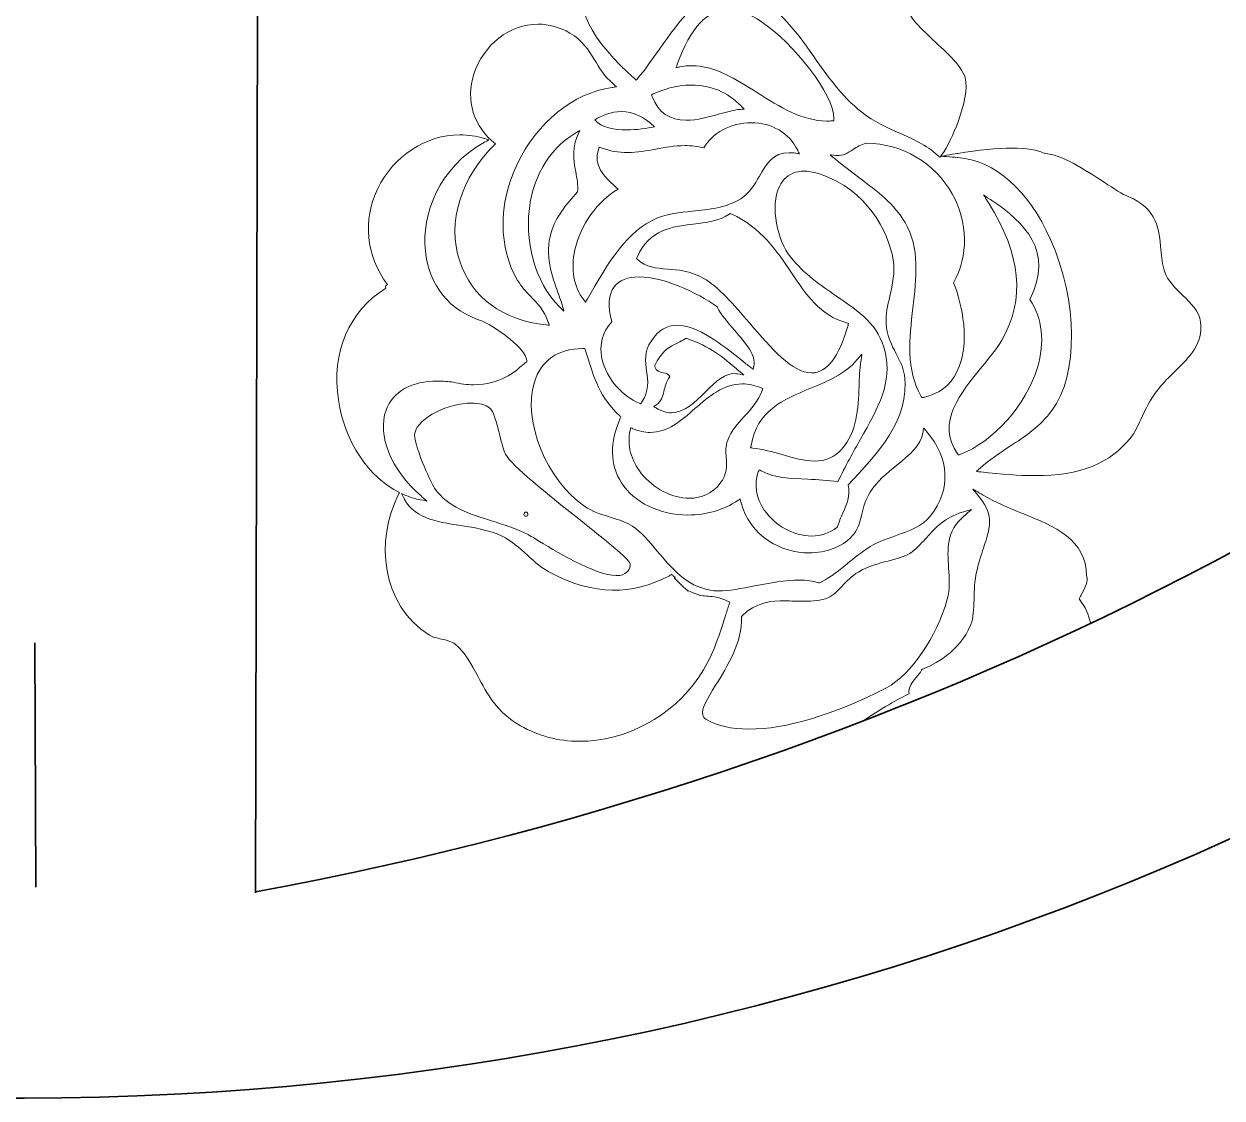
# Model space of a CAD drawing. Header units: millimetres. Extents: x -187 to 113, y -78 to 72.
# Drawn here: x 38.43 to 69.11, y -77.84 to -50.34 of the extents above; entities that cross this region are included whole.
import ezdxf

# ---------------------------------------------------------------- set-up
doc = ezdxf.new("R2010")
doc.units = ezdxf.units.MM
doc.header["$MEASUREMENT"] = 0
doc.layers.add('layer 1', color=7, linetype='Continuous')

msp = doc.modelspace()

# ---------------------------------------------------------------- linework, layer by layer
at = {"layer": 'layer 1', "color": 1, "lineweight": 35}
msp.add_open_spline([(38.43276, 72.15664), (38.43276, 72.15664), (-111.56738, 72.15664), (-111.56738, 72.15664), (-111.56738, 72.15664), (-152.98848, 72.15664), (-186.56732, 38.5779), (-186.56732, -2.84336), (-186.56732, -2.84336), (-186.56732, -44.26448), (-152.98848, -77.84336), (-111.56738, -77.84336), (-111.56738, -77.84336), (-111.56738, -77.84336), (38.43276, -77.84336), (38.43276, -77.84336), (38.43276, -77.84336), (79.85412, -77.84336), (113.43268, -44.26448), (113.43268, -2.84336), (113.43268, -2.84336), (113.43268, 38.5779), (79.85412, 72.15664), (38.43276, 72.15664)], degree=3, knots=[0, 0, 0, 0, 0.14285714, 0.14285714, 0.14285714, 0.14285715, 0.28571429, 0.28571429, 0.28571429, 0.2857143, 0.42857143, 0.42857143, 0.42857143, 0.42857144, 0.57142857, 0.57142857, 0.57142857, 0.57142858, 0.71428571, 0.71428571, 0.71428571, 0.71428572, 1, 1, 1, 1], dxfattribs=at)
for points in [[(44.67978, 66.57988), (44.67978, 66.57988), (44.35602, -72.59058), (44.35602, -72.59058)], [(108.00016, -6.36056), (106.30444, -39.14576), (79.55264, -66.10136), (44.35608, -72.566)]]:
    msp.add_open_spline(points, degree=3, dxfattribs=at)
at = {"layer": 'layer 1', "color": 1, "lineweight": 9}
for points, knots in [([(61.8848, -53.74968), (61.8848, -53.74968), (61.84586, -53.71464), (61.84586, -53.71464), (61.84586, -53.71464), (61.52442, -53.4254), (61.19156, -53.28076), (60.83914, -53.12758), (60.83914, -53.12758), (60.52514, -52.99112), (60.2004, -52.84998), (59.88608, -52.59826), (59.88608, -52.59826), (59.36502, -52.1806), (59.0054, -51.6686), (58.65772, -51.17352), (58.65772, -51.17352), (58.15614, -50.45926), (57.68244, -49.7847), (56.8037, -49.57726), (56.8037, -49.57726), (56.69254, -49.55106), (56.5835, -49.53764), (56.47946, -49.5374), (56.47946, -49.5374), (55.72184, -49.53564), (55.22716, -50.23936), (54.70338, -50.98442), (54.70338, -50.98442), (54.52732, -51.23478), (54.34536, -51.49372), (54.14706, -51.73662), (54.14706, -51.73662), (54.14706, -51.73662), (54.11204, -51.77934), (54.11204, -51.77934), (54.11204, -51.77934), (54.11204, -51.77934), (54.07122, -51.7423), (54.07122, -51.7423), (54.07122, -51.7423), (53.09024, -50.85128), (52.20544, -49.79624), (53.08236, -48.7272), (53.08236, -48.7272), (53.20944, -48.57226), (53.42068, -48.50484), (53.64448, -48.4334), (53.64448, -48.4334), (53.87602, -48.3594), (54.11556, -48.28298), (54.2521, -48.10384), (54.2521, -48.10384), (54.34604, -47.9804), (54.39124, -47.80458), (54.43484, -47.6346), (54.43484, -47.6346), (54.48374, -47.44382), (54.53438, -47.24662), (54.65488, -47.10518), (54.65488, -47.10518), (54.90748, -46.80796), (55.33236, -46.63122), (55.79132, -46.6323), (55.79132, -46.6323), (56.19154, -46.63318), (56.56066, -46.76548), (56.83286, -47.005), (56.83286, -47.005), (57.13514, -47.02258), (57.39538, -46.96362), (57.64628, -46.90672), (57.64628, -46.90672), (57.85956, -46.8583), (58.0611, -46.81252), (58.27984, -46.81302), (58.27984, -46.81302), (58.3999, -46.81328), (58.51374, -46.82764), (58.6278, -46.85676), (58.6278, -46.85676), (60.00614, -47.208), (60.76652, -48.16256), (61.02068, -49.86084), (61.02068, -49.86084), (61.0634, -50.14468), (61.42502, -50.47926), (61.77482, -50.80288), (61.77482, -50.80288), (62.1645, -51.16332), (62.53256, -51.50378), (62.55524, -51.82754), (62.55524, -51.82754), (62.59994, -52.46452), (62.09174, -53.51864), (61.91974, -53.71064), (61.91974, -53.71064), (61.91974, -53.71064), (61.8848, -53.74968), (61.8848, -53.74968)], [0, 0, 0, 0, 0.03846154, 0.03846154, 0.03846154, 0.03846155, 0.07692308, 0.07692308, 0.07692308, 0.07692309, 0.11538462, 0.11538462, 0.11538462, 0.11538463, 0.15384615, 0.15384615, 0.15384615, 0.15384616, 0.19230769, 0.19230769, 0.19230769, 0.1923077, 0.23076923, 0.23076923, 0.23076923, 0.23076924, 0.26923077, 0.26923077, 0.26923077, 0.26923078, 0.30769231, 0.30769231, 0.30769231, 0.30769232, 0.34615385, 0.34615385, 0.34615385, 0.34615386, 0.38461538, 0.38461538, 0.38461538, 0.38461539, 0.42307692, 0.42307692, 0.42307692, 0.42307693, 0.46153846, 0.46153846, 0.46153846, 0.46153847, 0.5, 0.5, 0.5, 0.50000001, 0.53846154, 0.53846154, 0.53846154, 0.53846155, 0.57692308, 0.57692308, 0.57692308, 0.57692309, 0.61538462, 0.61538462, 0.61538462, 0.61538463, 0.65384615, 0.65384615, 0.65384615, 0.65384616, 0.69230769, 0.69230769, 0.69230769, 0.6923077, 0.73076923, 0.73076923, 0.73076923, 0.73076924, 0.76923077, 0.76923077, 0.76923077, 0.76923078, 0.80769231, 0.80769231, 0.80769231, 0.80769232, 0.84615385, 0.84615385, 0.84615385, 0.84615386, 0.88461538, 0.88461538, 0.88461538, 0.88461539, 0.92307692, 0.92307692, 0.92307692, 0.92307693, 1, 1, 1, 1]), ([(56.48186, -49.96874), (56.73602, -49.96934), (57.01772, -50.07436), (57.31922, -50.28078), (57.31922, -50.28078), (58.13888, -50.84172), (59.17722, -52.1249), (59.17572, -52.76716), (59.17572, -52.76716), (59.17572, -52.76716), (59.1756, -52.81636), (59.1756, -52.81636), (59.1756, -52.81636), (59.1756, -52.81636), (59.127, -52.82006), (59.127, -52.82006), (59.127, -52.82006), (59.08306, -52.82358), (59.03914, -52.82524), (58.9956, -52.82514), (58.9956, -52.82514), (58.35952, -52.82362), (57.77968, -52.45694), (57.2189, -52.10242), (57.2189, -52.10242), (56.6544, -51.74552), (56.12116, -51.40848), (55.53426, -51.4071), (55.53426, -51.4071), (55.42992, -51.40684), (55.32528, -51.41772), (55.22334, -51.43936), (55.22334, -51.43936), (55.22334, -51.43936), (55.13086, -51.45896), (55.13086, -51.45896), (55.13086, -51.45896), (55.13086, -51.45896), (55.163, -51.36908), (55.163, -51.36908), (55.163, -51.36908), (55.50088, -50.42548), (55.93236, -49.96748), (56.48186, -49.96874)], [0, 0, 0, 0, 0.08333333, 0.08333333, 0.08333333, 0.08333334, 0.16666667, 0.16666667, 0.16666667, 0.16666668, 0.25, 0.25, 0.25, 0.25000001, 0.33333333, 0.33333333, 0.33333333, 0.33333334, 0.41666667, 0.41666667, 0.41666667, 0.41666668, 0.5, 0.5, 0.5, 0.50000001, 0.58333333, 0.58333333, 0.58333333, 0.58333334, 0.66666667, 0.66666667, 0.66666667, 0.66666668, 0.75, 0.75, 0.75, 0.75000001, 0.83333333, 0.83333333, 0.83333333, 0.83333334, 1, 1, 1, 1]), ([(49.59024, -56.41414), (49.26154, -55.41018), (49.61354, -54.2644), (50.5093, -53.41008), (50.5093, -53.41008), (49.94308, -52.96558), (49.73586, -52.30184), (49.95502, -51.62194), (49.95502, -51.62194), (50.1979, -50.86784), (50.87354, -50.34244), (51.59782, -50.34412), (51.59782, -50.34412), (51.87532, -50.34472), (52.14988, -50.4211), (52.41394, -50.57098), (52.41394, -50.57098), (52.7359, -50.75372), (52.88476, -50.99958), (53.0423, -51.25998), (53.0423, -51.25998), (53.16632, -51.46496), (53.29458, -51.67694), (53.5192, -51.87232), (53.5192, -51.87232), (53.5192, -51.87232), (53.60742, -51.949), (53.60742, -51.949), (53.60742, -51.949), (53.60742, -51.949), (53.49224, -51.96544), (53.49224, -51.96544), (53.49224, -51.96544), (52.49876, -52.10748), (51.56704, -52.86008), (51.06074, -53.92966), (51.06074, -53.92966), (50.5752, -54.9552), (50.58026, -56.06816), (51.07418, -56.9069), (51.07418, -56.9069), (51.16534, -57.06208), (51.2796, -57.18062), (51.40064, -57.306), (51.40064, -57.306), (51.5746, -57.4862), (51.7544, -57.67268), (51.85906, -57.97404), (51.85906, -57.97404), (51.85906, -57.97404), (51.8865, -58.05302), (51.8865, -58.05302), (51.8865, -58.05302), (51.8865, -58.05302), (51.8041, -58.0446), (51.8041, -58.0446), (51.8041, -58.0446), (50.6997, -57.93244), (49.89272, -57.3382), (49.59024, -56.41414)], [0, 0, 0, 0, 0.0625, 0.0625, 0.0625, 0.06250001, 0.125, 0.125, 0.125, 0.12500001, 0.1875, 0.1875, 0.1875, 0.18750001, 0.25, 0.25, 0.25, 0.25000001, 0.3125, 0.3125, 0.3125, 0.31250001, 0.375, 0.375, 0.375, 0.37500001, 0.4375, 0.4375, 0.4375, 0.43750001, 0.5, 0.5, 0.5, 0.50000001, 0.5625, 0.5625, 0.5625, 0.56250001, 0.625, 0.625, 0.625, 0.62500001, 0.6875, 0.6875, 0.6875, 0.68750001, 0.75, 0.75, 0.75, 0.75000001, 0.8125, 0.8125, 0.8125, 0.81250001, 0.875, 0.875, 0.875, 0.87500001, 1, 1, 1, 1]), ([(55.53292, -51.90322), (56.01922, -51.90436), (56.44384, -52.08374), (56.79498, -52.43656), (56.79498, -52.43656), (56.79498, -52.43656), (56.87706, -52.51894), (56.87706, -52.51894), (56.87706, -52.51894), (56.87706, -52.51894), (56.76174, -52.52738), (56.76174, -52.52738), (56.76174, -52.52738), (56.61914, -52.53798), (56.43704, -52.5892), (56.24424, -52.64362), (56.24424, -52.64362), (55.97578, -52.7193), (55.67144, -52.80504), (55.38978, -52.8044), (55.38978, -52.8044), (54.96488, -52.80336), (54.67932, -52.60556), (54.51682, -52.19972), (54.51682, -52.19972), (54.51682, -52.19972), (54.49782, -52.15234), (54.49782, -52.15234), (54.49782, -52.15234), (54.49782, -52.15234), (54.54384, -52.13114), (54.54384, -52.13114), (54.54384, -52.13114), (54.77168, -52.0267), (55.12826, -51.9023), (55.53292, -51.90322)], [0, 0, 0, 0, 0.1, 0.1, 0.1, 0.10000001, 0.2, 0.2, 0.2, 0.20000001, 0.3, 0.3, 0.3, 0.30000001, 0.4, 0.4, 0.4, 0.40000001, 0.5, 0.5, 0.5, 0.50000001, 0.6, 0.6, 0.6, 0.60000001, 0.7, 0.7, 0.7, 0.70000001, 0.8, 0.8, 0.8, 0.80000001, 1, 1, 1, 1]), ([(53.8613, -53.05168), (54.12664, -53.0523), (54.39112, -53.01416), (54.57866, -52.97222), (54.57866, -52.97222), (54.31002, -52.71282), (54.02618, -52.58098), (53.7338, -52.5803), (53.7338, -52.5803), (53.45948, -52.57964), (53.21946, -52.69322), (53.05106, -52.79116), (53.05106, -52.79116), (53.20702, -53.00392), (53.57274, -53.051), (53.8613, -53.05168)], [0, 0, 0, 0, 0.2, 0.2, 0.2, 0.20000001, 0.4, 0.4, 0.4, 0.40000001, 0.6, 0.6, 0.6, 0.60000001, 1, 1, 1, 1]), ([(51.3736, -55.0703), (51.48508, -54.16066), (51.9537, -53.44112), (52.66972, -53.06934), (52.66972, -53.06934), (52.44384, -53.48636), (52.50362, -53.8088), (52.56168, -54.12164), (52.56168, -54.12164), (52.59366, -54.29444), (52.62398, -54.45796), (52.60914, -54.63814), (52.60914, -54.63814), (52.30772, -54.97018), (52.0496, -55.27926), (51.93108, -55.6788), (51.93108, -55.6788), (51.76084, -56.253), (51.95678, -56.80112), (52.1143, -57.24158), (52.1143, -57.24158), (52.17394, -57.40852), (52.22768, -57.5586), (52.25562, -57.69044), (52.25562, -57.69044), (51.60142, -57.11866), (51.24928, -56.08586), (51.3736, -55.0703)], [0, 0, 0, 0, 0.24999999, 0.25, 0.25, 0.25, 0.37499999, 0.375, 0.375, 0.375, 0.49999999, 0.5, 0.5, 0.5, 0.62499999, 0.625, 0.625, 0.625, 0.74999999, 0.75, 0.75, 0.75, 0.87499999, 0.875, 0.875, 0.875, 1, 1, 1, 1]), ([(52.81302, -57.46328), (52.81302, -57.46328), (52.76474, -57.40086), (52.76474, -57.40086), (52.76474, -57.40086), (52.5106, -57.0722), (52.431, -56.61942), (52.54046, -56.12592), (52.54046, -56.12592), (52.68288, -55.4832), (53.12258, -54.8692), (53.64624, -54.57288), (53.64624, -54.57288), (53.6214, -54.54922), (53.59612, -54.5255), (53.57102, -54.50188), (53.57102, -54.50188), (53.29114, -54.23934), (53.00172, -53.96808), (53.14828, -53.54278), (53.14828, -53.54278), (53.14828, -53.54278), (53.16594, -53.4916), (53.16594, -53.4916), (53.16594, -53.4916), (53.16594, -53.4916), (53.2162, -53.5103), (53.2162, -53.5103), (53.2162, -53.5103), (53.43558, -53.59178), (53.65496, -53.63168), (53.88734, -53.63222), (53.88734, -53.63222), (54.13788, -53.63278), (54.37878, -53.58778), (54.61184, -53.54406), (54.61184, -53.54406), (54.8496, -53.49958), (55.09544, -53.45354), (55.35604, -53.45416), (55.35604, -53.45416), (55.52494, -53.45452), (55.68504, -53.47432), (55.84426, -53.51438), (55.84426, -53.51438), (56.04258, -53.1312), (56.53446, -52.86786), (57.0594, -52.86908), (57.0594, -52.86908), (57.58962, -52.8703), (58.0221, -53.12634), (58.24588, -53.57166), (58.24588, -53.57166), (58.24588, -53.57166), (58.29218, -53.66374), (58.29218, -53.66374), (58.29218, -53.66374), (58.29218, -53.66374), (58.1912, -53.64838), (58.1912, -53.64838), (58.1912, -53.64838), (58.13432, -53.63974), (58.0795, -53.63534), (58.02858, -53.63522), (58.02858, -53.63522), (57.61124, -53.63418), (57.44384, -53.92536), (57.26674, -54.23372), (57.26674, -54.23372), (57.14092, -54.45256), (57.01092, -54.67884), (56.7863, -54.81686), (56.7863, -54.81686), (56.41304, -55.04596), (55.9721, -55.09064), (55.54554, -55.1339), (55.54554, -55.1339), (55.2137, -55.16744), (54.9002, -55.19924), (54.63456, -55.31398), (54.63456, -55.31398), (53.8907, -55.63528), (53.40702, -56.41224), (52.8519, -57.3945), (52.8519, -57.3945), (52.8519, -57.3945), (52.81302, -57.46328), (52.81302, -57.46328)], [0, 0, 0, 0, 0.04347826, 0.04347826, 0.04347826, 0.04347827, 0.08695652, 0.08695652, 0.08695652, 0.08695653, 0.13043478, 0.13043478, 0.13043478, 0.13043479, 0.17391304, 0.17391304, 0.17391304, 0.17391305, 0.2173913, 0.2173913, 0.2173913, 0.21739131, 0.26086957, 0.26086957, 0.26086957, 0.26086958, 0.30434783, 0.30434783, 0.30434783, 0.30434784, 0.34782609, 0.34782609, 0.34782609, 0.3478261, 0.39130435, 0.39130435, 0.39130435, 0.39130436, 0.43478261, 0.43478261, 0.43478261, 0.43478262, 0.47826087, 0.47826087, 0.47826087, 0.47826088, 0.52173913, 0.52173913, 0.52173913, 0.52173914, 0.56521739, 0.56521739, 0.56521739, 0.5652174, 0.60869565, 0.60869565, 0.60869565, 0.60869566, 0.65217391, 0.65217391, 0.65217391, 0.65217392, 0.69565217, 0.69565217, 0.69565217, 0.69565218, 0.73913043, 0.73913043, 0.73913043, 0.73913044, 0.7826087, 0.7826087, 0.7826087, 0.78260871, 0.82608696, 0.82608696, 0.82608696, 0.82608697, 0.86956522, 0.86956522, 0.86956522, 0.86956523, 0.91304348, 0.91304348, 0.91304348, 0.91304349, 1, 1, 1, 1]), ([(47.6981, -57.10644), (47.6944, -57.10028), (47.6921, -57.09318), (47.6908, -57.08512), (47.6908, -57.08512), (47.68574, -57.05126), (47.70626, -57.0295), (47.73832, -57.0129), (47.73832, -57.0129), (47.18774, -56.25922), (47.09748, -55.3655), (47.4928, -54.55038), (47.4928, -54.55038), (47.89776, -53.7152), (48.72378, -53.1769), (49.5972, -53.17894), (49.5972, -53.17894), (49.80424, -53.1794), (50.01214, -53.21014), (50.21518, -53.27022), (50.21518, -53.27022), (50.21518, -53.27022), (50.33788, -53.30654), (50.33788, -53.30654), (50.33788, -53.30654), (50.33788, -53.30654), (50.22542, -53.3681), (50.22542, -53.3681), (50.22542, -53.3681), (49.04754, -54.01354), (48.61574, -55.23006), (48.71026, -56.14932), (48.71026, -56.14932), (48.80166, -57.03894), (49.3329, -57.69328), (50.17648, -57.94806), (50.17648, -57.94806), (50.6191, -58.17526), (51.2624, -58.63772), (51.30668, -58.9543), (51.30668, -58.9543), (51.30668, -58.9543), (51.31132, -58.98838), (51.31132, -58.98838), (51.31132, -58.98838), (51.31132, -58.98838), (51.2826, -59.00672), (51.2826, -59.00672), (51.2826, -59.00672), (51.2664, -59.01714), (51.23838, -59.04168), (51.20586, -59.07008), (51.20586, -59.07008), (51.01698, -59.23554), (50.62374, -59.58), (49.94628, -59.57842), (49.94628, -59.57842), (49.77884, -59.57804), (49.60294, -59.55572), (49.42902, -59.51324), (49.42902, -59.51324), (49.29062, -59.4943), (49.1564, -59.48464), (49.03044, -59.48436), (49.03044, -59.48436), (48.35296, -59.48274), (47.88258, -59.74658), (47.7057, -60.22722), (47.7057, -60.22722), (47.46888, -60.8706), (47.82792, -61.75376), (48.5989, -62.4246), (48.5989, -62.4246), (48.5989, -62.4246), (48.75038, -62.55642), (48.75038, -62.55642), (48.75038, -62.55642), (48.75038, -62.55642), (48.5542, -62.51718), (48.5542, -62.51718), (48.5542, -62.51718), (48.39764, -62.48584), (48.24576, -62.43272), (48.09894, -62.36416), (48.09894, -62.36416), (48.09894, -62.36416), (48.11318, -62.39674), (48.11318, -62.39674), (48.11318, -62.39674), (48.37354, -62.9936), (48.97656, -63.08632), (49.6152, -63.18434), (49.6152, -63.18434), (49.97806, -63.24012), (50.3533, -63.29776), (50.67346, -63.4532), (50.67346, -63.4532), (50.91572, -63.57108), (51.12354, -63.759), (51.32446, -63.94068), (51.32446, -63.94068), (51.51588, -64.1139), (51.71402, -64.29308), (51.93816, -64.40622), (51.93816, -64.40622), (53.04114, -64.96368), (53.9796, -64.98344), (54.96414, -64.46714), (54.96414, -64.46714), (54.96414, -64.46714), (54.97392, -64.4511), (54.97392, -64.4511), (54.97392, -64.4511), (54.97392, -64.4511), (54.99196, -64.45114), (54.99196, -64.45114), (54.99196, -64.45114), (54.99196, -64.45114), (55.02446, -64.43126), (55.02446, -64.43126), (55.02446, -64.43126), (55.02446, -64.43126), (55.0415, -64.46518), (55.0415, -64.46518), (55.0415, -64.46518), (55.0415, -64.46518), (55.11276, -64.50858), (55.11276, -64.50858), (55.11276, -64.50858), (55.11276, -64.50858), (55.08556, -64.52296), (55.08556, -64.52296), (55.08556, -64.52296), (55.17174, -64.61808), (55.37502, -64.82268), (55.4442, -64.86408), (55.4442, -64.86408), (55.4442, -64.86408), (55.45242, -64.85374), (55.45242, -64.85374), (55.45242, -64.85374), (55.45242, -64.85374), (55.48994, -64.87198), (55.48994, -64.87198), (55.48994, -64.87198), (55.71352, -64.98066), (55.83212, -64.98702), (55.95766, -64.99372), (55.95766, -64.99372), (56.08782, -65.0005), (56.2226, -65.00766), (56.46492, -65.12528), (56.46492, -65.12528), (56.46492, -65.12528), (56.50654, -65.14546), (56.50654, -65.14546), (56.50654, -65.14546), (56.50654, -65.14546), (56.49212, -65.18984), (56.49212, -65.18984), (56.49212, -65.18984), (56.4583, -65.2938), (56.42662, -65.39398), (56.39584, -65.49088), (56.39584, -65.49088), (56.20652, -66.08712), (56.0572, -66.55812), (55.71152, -67.06886), (55.71152, -67.06886), (55.03476, -68.06722), (53.83382, -68.7106), (52.6519, -68.70794), (52.6519, -68.70794), (52.1111, -68.70668), (51.6045, -68.57254), (51.1458, -68.30934), (51.1458, -68.30934), (50.54362, -67.96402), (50.28286, -67.47384), (50.0528, -67.04138), (50.0528, -67.04138), (49.88854, -66.73244), (49.73342, -66.44078), (49.47498, -66.2223), (49.47498, -66.2223), (49.39164, -66.15178), (49.2541, -66.1207), (49.12118, -66.09068), (49.12118, -66.09068), (49.00634, -66.06476), (48.89794, -66.04022), (48.81818, -65.99068), (48.81818, -65.99068), (47.57074, -65.21216), (47.4318, -63.5505), (48.01816, -62.39394), (48.01816, -62.39394), (48.01816, -62.39394), (48.04592, -62.33914), (48.04592, -62.33914), (48.04592, -62.33914), (47.25622, -61.94426), (46.643, -61.04182), (46.4833, -59.9677), (46.4833, -59.9677), (46.30166, -58.74634), (46.75434, -57.68846), (47.6981, -57.10644)], [0, 0, 0, 0, 0.01886792, 0.01886792, 0.01886792, 0.01886793, 0.03773585, 0.03773585, 0.03773585, 0.03773586, 0.05660377, 0.05660377, 0.05660377, 0.05660378, 0.0754717, 0.0754717, 0.0754717, 0.07547171, 0.09433962, 0.09433962, 0.09433962, 0.09433963, 0.11320755, 0.11320755, 0.11320755, 0.11320756, 0.13207547, 0.13207547, 0.13207547, 0.13207548, 0.1509434, 0.1509434, 0.1509434, 0.15094341, 0.16981132, 0.16981132, 0.16981132, 0.16981133, 0.18867925, 0.18867925, 0.18867925, 0.18867926, 0.20754717, 0.20754717, 0.20754717, 0.20754718, 0.22641509, 0.22641509, 0.22641509, 0.2264151, 0.24528302, 0.24528302, 0.24528302, 0.24528303, 0.26415094, 0.26415094, 0.26415094, 0.26415095, 0.28301887, 0.28301887, 0.28301887, 0.28301888, 0.30188679, 0.30188679, 0.30188679, 0.3018868, 0.32075472, 0.32075472, 0.32075472, 0.32075473, 0.33962264, 0.33962264, 0.33962264, 0.33962265, 0.35849057, 0.35849057, 0.35849057, 0.35849058, 0.37735849, 0.37735849, 0.37735849, 0.3773585, 0.39622642, 0.39622642, 0.39622642, 0.39622643, 0.41509434, 0.41509434, 0.41509434, 0.41509435, 0.43396226, 0.43396226, 0.43396226, 0.43396227, 0.45283019, 0.45283019, 0.45283019, 0.4528302, 0.47169811, 0.47169811, 0.47169811, 0.47169812, 0.49056604, 0.49056604, 0.49056604, 0.49056605, 0.50943396, 0.50943396, 0.50943396, 0.50943397, 0.52830189, 0.52830189, 0.52830189, 0.5283019, 0.54716981, 0.54716981, 0.54716981, 0.54716982, 0.56603774, 0.56603774, 0.56603774, 0.56603775, 0.58490566, 0.58490566, 0.58490566, 0.58490567, 0.60377358, 0.60377358, 0.60377358, 0.60377359, 0.62264151, 0.62264151, 0.62264151, 0.62264152, 0.64150943, 0.64150943, 0.64150943, 0.64150944, 0.66037736, 0.66037736, 0.66037736, 0.66037737, 0.67924528, 0.67924528, 0.67924528, 0.67924529, 0.69811321, 0.69811321, 0.69811321, 0.69811322, 0.71698113, 0.71698113, 0.71698113, 0.71698114, 0.73584906, 0.73584906, 0.73584906, 0.73584907, 0.75471698, 0.75471698, 0.75471698, 0.75471699, 0.77358491, 0.77358491, 0.77358491, 0.77358492, 0.79245283, 0.79245283, 0.79245283, 0.79245284, 0.81132075, 0.81132075, 0.81132075, 0.81132076, 0.83018868, 0.83018868, 0.83018868, 0.83018869, 0.8490566, 0.8490566, 0.8490566, 0.84905661, 0.86792453, 0.86792453, 0.86792453, 0.86792454, 0.88679245, 0.88679245, 0.88679245, 0.88679246, 0.90566038, 0.90566038, 0.90566038, 0.90566039, 0.9245283, 0.9245283, 0.9245283, 0.92452831, 0.94339623, 0.94339623, 0.94339623, 0.94339624, 0.96226415, 0.96226415, 0.96226415, 0.96226416, 1, 1, 1, 1]), ([(61.46814, -59.90042), (61.46814, -59.90042), (61.43122, -59.9083), (61.43122, -59.9083), (61.43122, -59.9083), (61.43122, -59.9083), (61.4119, -59.87542), (61.4119, -59.87542), (61.4119, -59.87542), (61.0118, -59.19198), (61.10612, -58.38818), (61.19724, -57.61088), (61.19724, -57.61088), (61.28604, -56.8523), (61.37802, -56.0679), (60.99468, -55.42164), (60.99468, -55.42164), (60.7153, -54.94992), (60.31292, -54.64642), (59.80352, -54.262), (59.80352, -54.262), (59.61556, -54.12012), (59.42112, -53.9735), (59.21088, -53.80222), (59.21088, -53.80222), (59.21088, -53.80222), (59.07482, -53.69158), (59.07482, -53.69158), (59.07482, -53.69158), (59.07482, -53.69158), (59.2486, -53.70778), (59.2486, -53.70778), (59.2486, -53.70778), (59.40646, -53.72214), (59.53078, -53.6411), (59.66472, -53.55458), (59.66472, -53.55458), (59.76542, -53.48952), (59.8696, -53.42228), (59.99074, -53.39514), (59.99074, -53.39514), (59.99074, -53.39514), (59.9967, -53.3938), (59.9967, -53.3938), (59.9967, -53.3938), (59.9967, -53.3938), (60.00274, -53.39384), (60.00274, -53.39384), (60.00274, -53.39384), (60.9324, -53.4052), (61.7548, -53.88918), (62.20256, -54.6885), (62.20256, -54.6885), (62.613, -55.4211), (62.62444, -56.27074), (62.23468, -56.96694), (62.23468, -56.96694), (62.46038, -57.48586), (62.67768, -58.53916), (62.32462, -59.24712), (62.32462, -59.24712), (62.15074, -59.59592), (61.86252, -59.81574), (61.46814, -59.90042)], [0, 0, 0, 0, 0.05882353, 0.05882353, 0.05882353, 0.05882354, 0.11764706, 0.11764706, 0.11764706, 0.11764707, 0.17647059, 0.17647059, 0.17647059, 0.1764706, 0.23529412, 0.23529412, 0.23529412, 0.23529413, 0.29411765, 0.29411765, 0.29411765, 0.29411766, 0.35294118, 0.35294118, 0.35294118, 0.35294119, 0.41176471, 0.41176471, 0.41176471, 0.41176472, 0.47058824, 0.47058824, 0.47058824, 0.47058825, 0.52941176, 0.52941176, 0.52941176, 0.52941177, 0.58823529, 0.58823529, 0.58823529, 0.5882353, 0.64705882, 0.64705882, 0.64705882, 0.64705883, 0.70588235, 0.70588235, 0.70588235, 0.70588236, 0.76470588, 0.76470588, 0.76470588, 0.76470589, 0.82352941, 0.82352941, 0.82352941, 0.82352942, 0.88235294, 0.88235294, 0.88235294, 0.88235295, 1, 1, 1, 1]), ([(64.32414, -61.90534), (63.9078, -61.90438), (63.4696, -61.86688), (62.93992, -61.81096), (62.93992, -61.81096), (62.93992, -61.81096), (62.82142, -61.79844), (62.82142, -61.79844), (62.82142, -61.79844), (62.82142, -61.79844), (62.91042, -61.71822), (62.91042, -61.71822), (62.91042, -61.71822), (63.15134, -61.5011), (63.41658, -61.32674), (63.67318, -61.15814), (63.67318, -61.15814), (64.07574, -60.8936), (64.45602, -60.64366), (64.7553, -60.24046), (64.7553, -60.24046), (65.4392, -59.3185), (65.4247, -57.43432), (64.72162, -55.85768), (64.72162, -55.85768), (64.1607, -54.5997), (63.29596, -53.83446), (62.34932, -53.75814), (62.34932, -53.75814), (62.34932, -53.75814), (61.91774, -53.72336), (61.91774, -53.72336), (61.91774, -53.72336), (61.91774, -53.72336), (62.345, -53.65254), (62.345, -53.65254), (62.345, -53.65254), (63.42964, -53.47272), (64.20902, -53.4727), (64.5763, -53.65784), (64.5763, -53.65784), (64.98054, -53.66638), (65.59756, -54.06866), (66.09436, -54.39234), (66.09436, -54.39234), (66.3514, -54.5599), (66.57336, -54.70458), (66.70994, -54.759), (66.70994, -54.759), (67.45938, -55.05822), (67.50698, -55.6211), (67.5491, -56.1177), (67.5491, -56.1177), (67.566, -56.3167), (67.58188, -56.5047), (67.63858, -56.67132), (67.63858, -56.67132), (67.72324, -56.92126), (67.91654, -57.10698), (68.1035, -57.28664), (68.1035, -57.28664), (68.3207, -57.49548), (68.52594, -57.69262), (68.56398, -57.97812), (68.56398, -57.97812), (68.63532, -58.5156), (68.28544, -58.86068), (67.91476, -59.22618), (67.91476, -59.22618), (67.76346, -59.37526), (67.6071, -59.5295), (67.46798, -59.7053), (67.46798, -59.7053), (67.2771, -59.94692), (67.14784, -60.22278), (67.03384, -60.46626), (67.03384, -60.46626), (66.94866, -60.64808), (66.87522, -60.80512), (66.79246, -60.91012), (66.79246, -60.91012), (66.24614, -61.60106), (65.48506, -61.90804), (64.32414, -61.90534)], [0, 0, 0, 0, 0.04545455, 0.04545455, 0.04545455, 0.04545456, 0.09090909, 0.09090909, 0.09090909, 0.0909091, 0.13636364, 0.13636364, 0.13636364, 0.13636365, 0.18181818, 0.18181818, 0.18181818, 0.18181819, 0.22727273, 0.22727273, 0.22727273, 0.22727274, 0.27272727, 0.27272727, 0.27272727, 0.27272728, 0.31818182, 0.31818182, 0.31818182, 0.31818183, 0.36363636, 0.36363636, 0.36363636, 0.36363637, 0.40909091, 0.40909091, 0.40909091, 0.40909092, 0.45454545, 0.45454545, 0.45454545, 0.45454546, 0.5, 0.5, 0.5, 0.50000001, 0.54545455, 0.54545455, 0.54545455, 0.54545456, 0.59090909, 0.59090909, 0.59090909, 0.5909091, 0.63636364, 0.63636364, 0.63636364, 0.63636365, 0.68181818, 0.68181818, 0.68181818, 0.68181819, 0.72727273, 0.72727273, 0.72727273, 0.72727274, 0.77272727, 0.77272727, 0.77272727, 0.77272728, 0.81818182, 0.81818182, 0.81818182, 0.81818183, 0.86363636, 0.86363636, 0.86363636, 0.86363637, 0.90909091, 0.90909091, 0.90909091, 0.90909092, 1, 1, 1, 1]), ([(59.39608, -62.87928), (59.35074, -62.98178), (59.30382, -63.0878), (59.26838, -63.20408), (59.26838, -63.20408), (59.26838, -63.20408), (59.26356, -63.21986), (59.26356, -63.21986), (59.26356, -63.21986), (59.26356, -63.21986), (59.25066, -63.23018), (59.25066, -63.23018), (59.25066, -63.23018), (59.0682, -63.3763), (58.84276, -63.4533), (58.59888, -63.45272), (58.59888, -63.45272), (58.1489, -63.45166), (57.66352, -63.18482), (57.39092, -62.78872), (57.39092, -62.78872), (57.17614, -62.4765), (57.12162, -62.12926), (57.2373, -61.81098), (57.2373, -61.81098), (57.2373, -61.81098), (57.25808, -61.7535), (57.25808, -61.7535), (57.25808, -61.7535), (57.25808, -61.7535), (57.31156, -61.78252), (57.31156, -61.78252), (57.31156, -61.78252), (57.64144, -61.96196), (58.06048, -61.97952), (58.50412, -61.99822), (58.50412, -61.99822), (58.7608, -62.00896), (59.02584, -62.02016), (59.27526, -62.0654), (59.27526, -62.0654), (59.46854, -61.65484), (59.67212, -61.29346), (59.85238, -60.97356), (59.85238, -60.97356), (60.32612, -60.13262), (60.66842, -59.52508), (60.4852, -58.73534), (60.4852, -58.73534), (60.32698, -58.05244), (59.82288, -57.70714), (59.23906, -57.30742), (59.23906, -57.30742), (58.83196, -57.0285), (58.41084, -56.74016), (58.0612, -56.30388), (58.0612, -56.30388), (57.73036, -55.89178), (57.53438, -55.01328), (57.77748, -54.49828), (57.77748, -54.49828), (57.95412, -54.124), (58.33384, -54.0124), (58.85148, -54.19296), (58.85148, -54.19296), (60.00476, -54.59472), (60.5632, -55.62344), (60.69098, -56.38234), (60.69098, -56.38234), (60.7436, -56.69624), (60.6733, -57.00788), (60.60522, -57.3093), (60.60522, -57.3093), (60.55092, -57.55014), (60.4996, -57.77764), (60.50802, -58.00158), (60.50802, -58.00158), (60.52004, -58.3019), (60.64652, -58.54724), (60.76888, -58.78422), (60.76888, -58.78422), (60.86452, -58.9696), (60.95474, -59.14462), (60.98036, -59.3302), (60.98036, -59.3302), (61.13788, -60.45856), (60.256, -61.39002), (59.53666, -62.14032), (59.53666, -62.14032), (59.59632, -62.4262), (59.499, -62.64652), (59.39608, -62.87928)], [0, 0, 0, 0, 0.04166667, 0.04166667, 0.04166667, 0.04166668, 0.08333333, 0.08333333, 0.08333333, 0.08333334, 0.125, 0.125, 0.125, 0.12500001, 0.16666667, 0.16666667, 0.16666667, 0.16666668, 0.20833333, 0.20833333, 0.20833333, 0.20833334, 0.25, 0.25, 0.25, 0.25000001, 0.29166667, 0.29166667, 0.29166667, 0.29166668, 0.33333333, 0.33333333, 0.33333333, 0.33333334, 0.375, 0.375, 0.375, 0.37500001, 0.41666667, 0.41666667, 0.41666667, 0.41666668, 0.45833333, 0.45833333, 0.45833333, 0.45833334, 0.5, 0.5, 0.5, 0.50000001, 0.54166667, 0.54166667, 0.54166667, 0.54166668, 0.58333333, 0.58333333, 0.58333333, 0.58333334, 0.625, 0.625, 0.625, 0.62500001, 0.66666667, 0.66666667, 0.66666667, 0.66666668, 0.70833333, 0.70833333, 0.70833333, 0.70833334, 0.75, 0.75, 0.75, 0.75000001, 0.79166667, 0.79166667, 0.79166667, 0.79166668, 0.83333333, 0.83333333, 0.83333333, 0.83333334, 0.875, 0.875, 0.875, 0.87500001, 0.91666667, 0.91666667, 0.91666667, 0.91666668, 1, 1, 1, 1]), ([(64.38476, -59.13916), (64.0972, -60.09696), (63.26324, -61.03366), (62.40188, -61.3664), (62.40188, -61.3664), (62.40188, -61.3664), (62.3635, -61.38122), (62.3635, -61.38122), (62.3635, -61.38122), (62.3635, -61.38122), (62.34002, -61.34708), (62.34002, -61.34708), (62.34002, -61.34708), (61.78748, -60.54782), (62.41232, -59.78954), (62.96364, -59.1206), (62.96364, -59.1206), (63.1616, -58.88048), (63.3484, -58.65366), (63.4732, -58.43722), (63.4732, -58.43722), (64.07494, -57.39284), (63.96616, -56.24528), (63.14048, -54.9292), (63.14048, -54.9292), (63.14048, -54.9292), (63.00796, -54.71794), (63.00796, -54.71794), (63.00796, -54.71794), (63.00796, -54.71794), (63.21404, -54.85624), (63.21404, -54.85624), (63.21404, -54.85624), (64.0533, -55.41982), (64.8232, -56.16156), (64.18856, -57.39284), (64.18856, -57.39284), (64.51484, -57.877), (64.58278, -58.47994), (64.38476, -59.13916)], [0, 0, 0, 0, 0.09090909, 0.09090909, 0.09090909, 0.0909091, 0.18181818, 0.18181818, 0.18181818, 0.18181819, 0.27272727, 0.27272727, 0.27272727, 0.27272728, 0.36363636, 0.36363636, 0.36363636, 0.36363637, 0.45454545, 0.45454545, 0.45454545, 0.45454546, 0.54545455, 0.54545455, 0.54545455, 0.54545456, 0.63636364, 0.63636364, 0.63636364, 0.63636365, 0.72727273, 0.72727273, 0.72727273, 0.72727274, 0.81818182, 0.81818182, 0.81818182, 0.81818183, 1, 1, 1, 1]), ([(59.49848, -57.99308), (59.49848, -57.99308), (59.54958, -58.00756), (59.54958, -58.00756), (59.54958, -58.00756), (59.54958, -58.00756), (59.53492, -58.0591), (59.53492, -58.0591), (59.53492, -58.0591), (59.30238, -58.87666), (58.99732, -59.27368), (58.60212, -59.2729), (58.60212, -59.2729), (58.1066, -59.27174), (57.57484, -58.65222), (57.01202, -57.9963), (57.01202, -57.9963), (56.61396, -57.5323), (56.20228, -57.05262), (55.82856, -56.84688), (55.82856, -56.84688), (55.48332, -56.65668), (55.17776, -56.6342), (54.90802, -56.61434), (54.90802, -56.61434), (54.61904, -56.59302), (54.36952, -56.57476), (54.14414, -56.37008), (54.14414, -56.37008), (54.14414, -56.37008), (54.11506, -56.3437), (54.11506, -56.3437), (54.11506, -56.3437), (54.11506, -56.3437), (54.13166, -56.3079), (54.13166, -56.3079), (54.13166, -56.3079), (54.4624, -55.59524), (55.02466, -55.5293), (55.56852, -55.46548), (55.56852, -55.46548), (55.90542, -55.42588), (56.22362, -55.38856), (56.4944, -55.20812), (56.4944, -55.20812), (56.4944, -55.20812), (56.5187, -55.19188), (56.5187, -55.19188), (56.5187, -55.19188), (56.5187, -55.19188), (56.54522, -55.20414), (56.54522, -55.20414), (56.54522, -55.20414), (57.31174, -55.55866), (57.70664, -56.14592), (58.08848, -56.71386), (58.08848, -56.71386), (58.46438, -57.2731), (58.81948, -57.80126), (59.49848, -57.99308)], [0, 0, 0, 0, 0.0625, 0.0625, 0.0625, 0.06250001, 0.125, 0.125, 0.125, 0.12500001, 0.1875, 0.1875, 0.1875, 0.18750001, 0.25, 0.25, 0.25, 0.25000001, 0.3125, 0.3125, 0.3125, 0.31250001, 0.375, 0.375, 0.375, 0.37500001, 0.4375, 0.4375, 0.4375, 0.43750001, 0.5, 0.5, 0.5, 0.50000001, 0.5625, 0.5625, 0.5625, 0.56250001, 0.625, 0.625, 0.625, 0.62500001, 0.6875, 0.6875, 0.6875, 0.68750001, 0.75, 0.75, 0.75, 0.75000001, 0.8125, 0.8125, 0.8125, 0.81250001, 0.875, 0.875, 0.875, 0.87500001, 1, 1, 1, 1]), ([(53.23278, -58.90292), (53.1596, -58.55194), (53.24738, -58.22854), (53.48648, -57.96584), (53.48648, -57.96584), (53.37956, -57.56752), (53.39974, -57.26626), (53.54676, -57.0699), (53.54676, -57.0699), (53.6735, -56.9005), (53.88772, -56.81502), (54.18334, -56.81572), (54.18334, -56.81572), (54.81848, -56.81718), (55.66062, -57.21154), (56.17436, -57.5772), (56.17436, -57.5772), (56.17436, -57.5772), (56.18548, -57.5851), (56.18548, -57.5851), (56.18548, -57.5851), (56.18548, -57.5851), (56.19142, -57.59752), (56.19142, -57.59752), (56.19142, -57.59752), (56.27798, -57.77814), (56.45504, -57.98252), (56.6262, -58.18), (56.6262, -58.18), (56.9165, -58.51502), (57.19092, -58.83162), (57.12028, -59.10214), (57.12028, -59.10214), (57.12028, -59.10214), (57.10024, -59.17902), (57.10024, -59.17902), (57.10024, -59.17902), (57.10024, -59.17902), (57.0376, -59.13088), (57.0376, -59.13088), (57.0376, -59.13088), (56.96218, -59.07298), (56.88158, -59.0086), (56.79658, -58.94072), (56.79658, -58.94072), (56.30226, -58.5461), (55.6872, -58.05506), (55.15922, -58.05384), (55.15922, -58.05384), (54.88868, -58.05318), (54.67272, -58.1824), (54.49896, -58.4489), (54.49896, -58.4489), (54.3082, -58.7421), (54.34158, -58.97964), (54.37674, -59.231), (54.37674, -59.231), (54.41154, -59.47944), (54.44764, -59.73642), (54.24538, -60.02942), (54.24538, -60.02942), (54.24538, -60.02942), (54.22126, -60.06428), (54.22126, -60.06428), (54.22126, -60.06428), (54.22126, -60.06428), (54.18232, -60.04826), (54.18232, -60.04826), (54.18232, -60.04826), (53.79616, -59.88962), (53.3461, -59.4453), (53.23278, -58.90292)], [0, 0, 0, 0, 0.05263158, 0.05263158, 0.05263158, 0.05263159, 0.10526316, 0.10526316, 0.10526316, 0.10526317, 0.15789474, 0.15789474, 0.15789474, 0.15789475, 0.21052632, 0.21052632, 0.21052632, 0.21052633, 0.26315789, 0.26315789, 0.26315789, 0.2631579, 0.31578947, 0.31578947, 0.31578947, 0.31578948, 0.36842105, 0.36842105, 0.36842105, 0.36842106, 0.42105263, 0.42105263, 0.42105263, 0.42105264, 0.47368421, 0.47368421, 0.47368421, 0.47368422, 0.52631579, 0.52631579, 0.52631579, 0.5263158, 0.57894737, 0.57894737, 0.57894737, 0.57894738, 0.63157895, 0.63157895, 0.63157895, 0.63157896, 0.68421053, 0.68421053, 0.68421053, 0.68421054, 0.73684211, 0.73684211, 0.73684211, 0.73684212, 0.78947368, 0.78947368, 0.78947368, 0.78947369, 0.84210526, 0.84210526, 0.84210526, 0.84210527, 0.89473684, 0.89473684, 0.89473684, 0.89473685, 1, 1, 1, 1]), ([(54.79944, -59.26884), (54.71862, -59.25416), (54.61796, -59.23612), (54.58844, -59.11754), (54.58844, -59.11754), (54.58844, -59.11754), (54.58432, -59.10074), (54.58432, -59.10074), (54.58432, -59.10074), (54.58432, -59.10074), (54.59076, -59.08462), (54.59076, -59.08462), (54.59076, -59.08462), (54.73184, -58.73122), (54.95804, -58.61666), (55.17688, -58.5058), (55.17688, -58.5058), (55.23966, -58.47394), (55.30454, -58.44104), (55.36538, -58.40306), (55.36538, -58.40306), (55.36538, -58.40306), (55.38578, -58.39018), (55.38578, -58.39018), (55.38578, -58.39018), (55.38578, -58.39018), (55.40874, -58.39752), (55.40874, -58.39752), (55.40874, -58.39752), (55.97884, -58.57848), (56.36724, -58.90538), (56.67928, -59.16796), (56.67928, -59.16796), (56.67928, -59.16796), (56.8651, -59.32398), (56.8651, -59.32398), (56.8651, -59.32398), (56.8651, -59.32398), (56.6793, -59.2964), (56.6793, -59.2964), (56.6793, -59.2964), (56.3938, -59.25396), (56.14694, -59.50066), (55.88368, -59.76292), (55.88368, -59.76292), (55.62056, -60.02502), (55.34848, -60.29602), (55.01042, -60.29528), (55.01042, -60.29528), (54.88462, -60.29496), (54.7561, -60.25574), (54.62844, -60.17856), (54.62844, -60.17856), (54.62844, -60.17856), (54.55828, -60.13608), (54.55828, -60.13608), (54.55828, -60.13608), (54.55828, -60.13608), (54.62554, -60.08904), (54.62554, -60.08904), (54.62554, -60.08904), (54.75804, -59.99656), (54.78368, -59.89242), (54.81918, -59.74838), (54.81918, -59.74838), (54.84674, -59.63652), (54.87794, -59.51042), (54.96774, -59.36862), (54.96774, -59.36862), (54.93972, -59.29776), (54.8841, -59.28408), (54.79944, -59.26884)], [0, 0, 0, 0, 0.05263158, 0.05263158, 0.05263158, 0.05263159, 0.10526316, 0.10526316, 0.10526316, 0.10526317, 0.15789474, 0.15789474, 0.15789474, 0.15789475, 0.21052632, 0.21052632, 0.21052632, 0.21052633, 0.26315789, 0.26315789, 0.26315789, 0.2631579, 0.31578947, 0.31578947, 0.31578947, 0.31578948, 0.36842105, 0.36842105, 0.36842105, 0.36842106, 0.42105263, 0.42105263, 0.42105263, 0.42105264, 0.47368421, 0.47368421, 0.47368421, 0.47368422, 0.52631579, 0.52631579, 0.52631579, 0.5263158, 0.57894737, 0.57894737, 0.57894737, 0.57894738, 0.63157895, 0.63157895, 0.63157895, 0.63157896, 0.68421053, 0.68421053, 0.68421053, 0.68421054, 0.73684211, 0.73684211, 0.73684211, 0.73684212, 0.78947368, 0.78947368, 0.78947368, 0.78947369, 0.84210526, 0.84210526, 0.84210526, 0.84210527, 0.89473684, 0.89473684, 0.89473684, 0.89473685, 1, 1, 1, 1]), ([(52.7366, -58.65224), (52.7366, -58.65224), (52.7968, -58.6529), (52.7968, -58.6529), (52.7968, -58.6529), (52.7968, -58.6529), (52.8453, -58.8086), (52.8453, -58.8086), (52.8453, -58.8086), (53.02352, -59.38438), (53.19186, -59.9282), (53.68818, -60.37352), (53.68818, -60.37352), (53.68818, -60.37352), (53.71696, -60.39938), (53.71696, -60.39938), (53.71696, -60.39938), (53.71696, -60.39938), (53.70126, -60.43502), (53.70126, -60.43502), (53.70126, -60.43502), (53.4273, -61.05682), (53.4374, -61.62754), (53.73054, -62.0856), (53.73054, -62.0856), (54.05616, -62.59444), (54.70938, -62.91166), (55.4352, -62.91338), (55.4352, -62.91338), (55.9014, -62.91448), (56.34362, -62.78644), (56.7143, -62.54294), (56.7143, -62.54294), (56.7143, -62.54294), (56.77596, -62.50242), (56.77596, -62.50242), (56.77596, -62.50242), (56.77596, -62.50242), (56.79398, -62.5744), (56.79398, -62.5744), (56.79398, -62.5744), (57.02006, -63.47656), (57.8322, -63.88208), (58.53682, -63.88378), (58.53682, -63.88378), (58.97764, -63.8848), (59.3784, -63.72938), (59.6359, -63.45732), (59.6359, -63.45732), (59.78962, -63.29476), (59.83748, -63.09874), (59.8884, -62.89132), (59.8884, -62.89132), (59.933, -62.7086), (59.9792, -62.51968), (60.0979, -62.33098), (60.0979, -62.33098), (60.27224, -62.0537), (60.53246, -61.84198), (60.78418, -61.63712), (60.78418, -61.63712), (61.10322, -61.3776), (61.40454, -61.13242), (61.45462, -60.79986), (61.45462, -60.79986), (61.45462, -60.79986), (61.47176, -60.68634), (61.47176, -60.68634), (61.47176, -60.68634), (61.47176, -60.68634), (61.5463, -60.77282), (61.5463, -60.77282), (61.5463, -60.77282), (62.1369, -61.4573), (62.17566, -62.2644), (61.6502, -62.93186), (61.6502, -62.93186), (61.43404, -63.20632), (61.10292, -63.32248), (60.7524, -63.4455), (60.7524, -63.4455), (60.50298, -63.533), (60.24508, -63.62336), (60.01922, -63.77638), (60.01922, -63.77638), (59.80338, -63.92286), (59.62034, -64.07186), (59.45866, -64.2033), (59.45866, -64.2033), (59.2254, -64.39304), (59.02392, -64.55708), (58.80814, -64.64596), (58.80814, -64.64596), (58.80814, -64.64596), (58.79056, -64.65314), (58.79056, -64.65314), (58.79056, -64.65314), (58.79056, -64.65314), (58.77246, -64.64734), (58.77246, -64.64734), (58.77246, -64.64734), (58.63492, -64.6033), (58.47634, -64.58172), (58.28748, -64.58128), (58.28748, -64.58128), (57.93038, -64.58042), (57.53482, -64.65606), (57.15212, -64.72918), (57.15212, -64.72918), (56.80802, -64.79488), (56.48316, -64.85696), (56.21784, -64.85636), (56.21784, -64.85636), (56.1377, -64.85612), (56.06782, -64.85048), (56.00418, -64.83884), (56.00418, -64.83884), (55.4018, -64.72862), (55.0191, -64.2757), (54.64908, -63.8377), (54.64908, -63.8377), (54.43882, -63.58898), (54.24028, -63.35404), (54.01312, -63.1976), (54.01312, -63.1976), (53.87538, -63.10272), (53.6767, -63.0407), (53.46622, -62.97486), (53.46622, -62.97486), (53.22976, -62.90096), (52.9856, -62.82456), (52.79094, -62.69196), (52.79094, -62.69196), (51.81362, -62.02612), (51.19902, -60.5113), (51.50142, -59.51354), (51.50142, -59.51354), (51.67022, -58.95666), (52.10896, -58.65078), (52.7366, -58.65224)], [0, 0, 0, 0, 0.02777778, 0.02777778, 0.02777778, 0.02777779, 0.05555556, 0.05555556, 0.05555556, 0.05555557, 0.08333333, 0.08333333, 0.08333333, 0.08333334, 0.11111111, 0.11111111, 0.11111111, 0.11111112, 0.13888889, 0.13888889, 0.13888889, 0.1388889, 0.16666667, 0.16666667, 0.16666667, 0.16666668, 0.19444444, 0.19444444, 0.19444444, 0.19444445, 0.22222222, 0.22222222, 0.22222222, 0.22222223, 0.25, 0.25, 0.25, 0.25000001, 0.27777778, 0.27777778, 0.27777778, 0.27777779, 0.30555556, 0.30555556, 0.30555556, 0.30555557, 0.33333333, 0.33333333, 0.33333333, 0.33333334, 0.36111111, 0.36111111, 0.36111111, 0.36111112, 0.38888889, 0.38888889, 0.38888889, 0.3888889, 0.41666667, 0.41666667, 0.41666667, 0.41666668, 0.44444444, 0.44444444, 0.44444444, 0.44444445, 0.47222222, 0.47222222, 0.47222222, 0.47222223, 0.5, 0.5, 0.5, 0.50000001, 0.52777778, 0.52777778, 0.52777778, 0.52777779, 0.55555556, 0.55555556, 0.55555556, 0.55555557, 0.58333333, 0.58333333, 0.58333333, 0.58333334, 0.61111111, 0.61111111, 0.61111111, 0.61111112, 0.63888889, 0.63888889, 0.63888889, 0.6388889, 0.66666667, 0.66666667, 0.66666667, 0.66666668, 0.69444444, 0.69444444, 0.69444444, 0.69444445, 0.72222222, 0.72222222, 0.72222222, 0.72222223, 0.75, 0.75, 0.75, 0.75000001, 0.77777778, 0.77777778, 0.77777778, 0.77777779, 0.80555556, 0.80555556, 0.80555556, 0.80555557, 0.83333333, 0.83333333, 0.83333333, 0.83333334, 0.86111111, 0.86111111, 0.86111111, 0.86111112, 0.88888889, 0.88888889, 0.88888889, 0.8888889, 0.91666667, 0.91666667, 0.91666667, 0.91666668, 0.94444444, 0.94444444, 0.94444444, 0.94444445, 1, 1, 1, 1]), ([(57.0415, -61.19286), (57.0415, -61.19286), (57.05064, -61.13696), (57.05064, -61.13696), (57.05064, -61.13696), (57.19748, -60.23808), (57.88866, -59.95244), (58.55694, -59.6762), (58.55694, -59.6762), (59.00152, -59.49246), (59.46124, -59.30242), (59.77088, -58.93368), (59.77088, -58.93368), (59.77088, -58.93368), (59.8903, -58.7913), (59.8903, -58.7913), (59.8903, -58.7913), (59.8903, -58.7913), (59.86306, -58.976), (59.86306, -58.976), (59.86306, -58.976), (59.83276, -59.18108), (59.82478, -59.39362), (59.81638, -59.61854), (59.81638, -59.61854), (59.7951, -60.18872), (59.77306, -60.7782), (59.3646, -61.23526), (59.3646, -61.23526), (59.18576, -61.43522), (58.96136, -61.53224), (58.67868, -61.53156), (58.67868, -61.53156), (58.41912, -61.53094), (58.14258, -61.45172), (57.84996, -61.368), (57.84996, -61.368), (57.60352, -61.29734), (57.3488, -61.22444), (57.09728, -61.19864), (57.09728, -61.19864), (57.09728, -61.19864), (57.0415, -61.19286), (57.0415, -61.19286)], [0, 0, 0, 0, 0.08333333, 0.08333333, 0.08333333, 0.08333334, 0.16666667, 0.16666667, 0.16666667, 0.16666668, 0.25, 0.25, 0.25, 0.25000001, 0.33333333, 0.33333333, 0.33333333, 0.33333334, 0.41666667, 0.41666667, 0.41666667, 0.41666668, 0.5, 0.5, 0.5, 0.50000001, 0.58333333, 0.58333333, 0.58333333, 0.58333334, 0.66666667, 0.66666667, 0.66666667, 0.66666668, 0.75, 0.75, 0.75, 0.75000001, 0.83333333, 0.83333333, 0.83333333, 0.83333334, 1, 1, 1, 1]), ([(56.25518, -62.10952), (56.06482, -62.35538), (55.79294, -62.48498), (55.46886, -62.48422), (55.46886, -62.48422), (55.02866, -62.4832), (54.54636, -62.2334), (54.23996, -61.84786), (54.23996, -61.84786), (53.97408, -61.51356), (53.87258, -61.12102), (53.95398, -60.74278), (53.95398, -60.74278), (53.95398, -60.74278), (53.96722, -60.68118), (53.96722, -60.68118), (53.96722, -60.68118), (53.96722, -60.68118), (54.02498, -60.70466), (54.02498, -60.70466), (54.02498, -60.70466), (54.1795, -60.76728), (54.3246, -60.79804), (54.46834, -60.79838), (54.46834, -60.79838), (54.91622, -60.7994), (55.25534, -60.50322), (55.61438, -60.18962), (55.61438, -60.18962), (55.9722, -59.87724), (56.34204, -59.55434), (56.82852, -59.55548), (56.82852, -59.55548), (56.98264, -59.55582), (57.14356, -59.58944), (57.3071, -59.65542), (57.3071, -59.65542), (57.3071, -59.65542), (57.35478, -59.67472), (57.35478, -59.67472), (57.35478, -59.67472), (57.35478, -59.67472), (57.33696, -59.72334), (57.33696, -59.72334), (57.33696, -59.72334), (57.23312, -60.00632), (57.0531, -60.2019), (56.87878, -60.39096), (56.87878, -60.39096), (56.70918, -60.57494), (56.54916, -60.74872), (56.45422, -60.99772), (56.45422, -60.99772), (56.39618, -61.14986), (56.40532, -61.29034), (56.41506, -61.4389), (56.41506, -61.4389), (56.42876, -61.64968), (56.443, -61.86764), (56.25518, -62.10952)], [0, 0, 0, 0, 0.0625, 0.0625, 0.0625, 0.06250001, 0.125, 0.125, 0.125, 0.12500001, 0.1875, 0.1875, 0.1875, 0.18750001, 0.25, 0.25, 0.25, 0.25000001, 0.3125, 0.3125, 0.3125, 0.31250001, 0.375, 0.375, 0.375, 0.37500001, 0.4375, 0.4375, 0.4375, 0.43750001, 0.5, 0.5, 0.5, 0.50000001, 0.5625, 0.5625, 0.5625, 0.56250001, 0.625, 0.625, 0.625, 0.62500001, 0.6875, 0.6875, 0.6875, 0.68750001, 0.75, 0.75, 0.75, 0.75000001, 0.8125, 0.8125, 0.8125, 0.81250001, 0.875, 0.875, 0.875, 0.87500001, 1, 1, 1, 1]), ([(51.34646, -63.41652), (51.034, -63.2611), (50.71446, -63.16096), (50.4055, -63.06406), (50.4055, -63.06406), (49.83396, -62.88502), (49.2942, -62.71582), (48.94744, -62.2282), (48.94744, -62.2282), (48.83868, -62.07534), (48.3856, -61.04746), (48.43828, -60.81858), (48.43828, -60.81858), (48.53392, -60.40184), (49.3177, -60.04654), (49.89238, -60.04788), (49.89238, -60.04788), (50.08858, -60.04832), (50.24466, -60.08938), (50.3562, -60.16998), (50.3562, -60.16998), (50.44598, -60.23502), (50.51478, -60.48132), (50.6173, -60.87896), (50.6173, -60.87896), (50.6687, -61.07878), (50.72196, -61.28536), (50.76324, -61.35862), (50.76324, -61.35862), (50.92952, -61.6546), (51.8369, -62.37606), (52.6375, -63.0126), (52.6375, -63.0126), (53.6976, -63.85538), (53.98124, -64.09962), (53.95808, -64.21174), (53.95808, -64.21174), (53.93422, -64.3274), (53.8528, -64.46506), (53.60022, -64.46454), (53.60022, -64.46454), (53.056, -64.46328), (51.99458, -63.81108), (51.5414, -63.53254), (51.5414, -63.53254), (51.45006, -63.47652), (51.3781, -63.43222), (51.35154, -63.41896), (51.35154, -63.41896), (51.35006, -63.41818), (51.34834, -63.4174), (51.34646, -63.41652)], [0, 0, 0, 0, 0.07142857, 0.07142857, 0.07142857, 0.07142858, 0.14285714, 0.14285714, 0.14285714, 0.14285715, 0.21428571, 0.21428571, 0.21428571, 0.21428572, 0.28571429, 0.28571429, 0.28571429, 0.2857143, 0.35714286, 0.35714286, 0.35714286, 0.35714287, 0.42857143, 0.42857143, 0.42857143, 0.42857144, 0.5, 0.5, 0.5, 0.50000001, 0.57142857, 0.57142857, 0.57142857, 0.57142858, 0.64285714, 0.64285714, 0.64285714, 0.64285715, 0.71428571, 0.71428571, 0.71428571, 0.71428572, 0.78571429, 0.78571429, 0.78571429, 0.7857143, 0.85714286, 0.85714286, 0.85714286, 0.85714287, 1, 1, 1, 1]), ([(59.92012, -68.1886), (60.3111, -67.91718), (60.8889, -67.57816), (61.09832, -67.49506), (61.09832, -67.49506), (61.06902, -67.32538), (61.1799, -67.19412), (61.27882, -67.07704), (61.27882, -67.07704), (61.33052, -67.01592), (61.38388, -66.95264), (61.4164, -66.88694), (61.4164, -66.88694), (61.4164, -66.88694), (61.42538, -66.86852), (61.42538, -66.86852), (61.42538, -66.86852), (61.42538, -66.86852), (61.4444, -66.86102), (61.4444, -66.86102), (61.4444, -66.86102), (61.72082, -66.75252), (62.39482, -66.42392), (62.68098, -65.71624), (62.68098, -65.71624), (62.74748, -65.55276), (62.75432, -65.321), (62.76168, -65.0755), (62.76168, -65.0755), (62.76832, -64.85074), (62.77594, -64.59598), (62.83072, -64.35266), (62.83072, -64.35266), (62.8804, -64.1318), (62.9455, -63.93612), (63.00274, -63.76356), (63.00274, -63.76356), (63.1696, -63.26188), (63.27966, -62.9306), (62.91528, -62.47784), (62.91528, -62.47784), (62.91528, -62.47784), (62.72976, -62.24764), (62.72976, -62.24764), (62.72976, -62.24764), (62.72976, -62.24764), (62.98272, -62.39838), (62.98272, -62.39838), (62.98272, -62.39838), (63.30388, -62.58986), (63.65826, -62.73322), (64.0009, -62.87198), (64.0009, -62.87198), (64.83882, -63.21104), (65.63034, -63.53144), (65.64518, -64.47428), (65.64518, -64.47428), (65.68996, -64.60742), (65.60404, -64.77122), (65.5209, -64.92976), (65.5209, -64.92976), (65.49786, -64.9737), (65.47478, -65.01746), (65.45488, -65.06032), (65.45488, -65.06032), (65.6089, -65.2609), (65.70626, -65.47276), (65.7454, -65.6892)], [0, 0, 0, 0, 0.05555556, 0.05555556, 0.05555556, 0.05555557, 0.11111111, 0.11111111, 0.11111111, 0.11111112, 0.16666667, 0.16666667, 0.16666667, 0.16666668, 0.22222222, 0.22222222, 0.22222222, 0.22222223, 0.27777778, 0.27777778, 0.27777778, 0.27777779, 0.33333333, 0.33333333, 0.33333333, 0.33333334, 0.38888889, 0.38888889, 0.38888889, 0.3888889, 0.44444444, 0.44444444, 0.44444444, 0.44444445, 0.5, 0.5, 0.5, 0.50000001, 0.55555556, 0.55555556, 0.55555556, 0.55555557, 0.61111111, 0.61111111, 0.61111111, 0.61111112, 0.66666667, 0.66666667, 0.66666667, 0.66666668, 0.72222222, 0.72222222, 0.72222222, 0.72222223, 0.77777778, 0.77777778, 0.77777778, 0.77777779, 0.83333333, 0.83333333, 0.83333333, 0.83333334, 0.88888889, 0.88888889, 0.88888889, 0.8888889, 1, 1, 1, 1]), ([(51.28554, -62.94702), (51.31468, -62.94708), (51.33832, -62.92332), (51.3384, -62.8939), (51.3384, -62.8939), (51.33846, -62.8645), (51.31494, -62.84054), (51.28578, -62.84048), (51.28578, -62.84048), (51.25682, -62.84038), (51.2332, -62.86428), (51.23314, -62.89364), (51.23314, -62.89364), (51.23302, -62.92306), (51.2566, -62.94694), (51.28554, -62.94702)], [0, 0, 0, 0, 0.2, 0.2, 0.2, 0.20000001, 0.4, 0.4, 0.4, 0.40000001, 0.6, 0.6, 0.6, 0.60000001, 1, 1, 1, 1]), ([(56.8059, -65.53836), (56.8059, -65.53836), (56.80452, -65.51454), (56.80452, -65.51454), (56.80452, -65.51454), (56.80452, -65.51454), (56.82112, -65.49762), (56.82112, -65.49762), (56.82112, -65.49762), (57.17168, -65.14164), (57.57768, -65.11266), (57.93054, -65.11348), (57.93054, -65.11348), (58.00196, -65.1136), (58.07388, -65.1154), (58.1463, -65.117), (58.1463, -65.117), (58.21894, -65.1187), (58.29204, -65.12042), (58.36544, -65.12058), (58.36544, -65.12058), (58.54052, -65.12096), (58.74762, -65.11394), (58.95688, -65.05824), (58.95688, -65.05824), (59.11784, -65.0157), (59.23624, -64.88976), (59.37322, -64.74392), (59.37322, -64.74392), (59.48952, -64.62006), (59.62118, -64.47984), (59.80062, -64.3732), (59.80062, -64.3732), (60.0488, -64.22518), (60.3205, -64.15486), (60.56024, -64.09272), (60.56024, -64.09272), (60.7967, -64.03134), (61.02022, -63.9735), (61.17568, -63.85312), (61.17568, -63.85312), (61.31908, -63.74244), (61.43692, -63.61264), (61.55076, -63.48706), (61.55076, -63.48706), (61.77752, -63.23702), (62.01206, -62.97844), (62.46192, -62.84156), (62.46192, -62.84156), (62.46192, -62.84156), (62.69754, -62.76974), (62.69754, -62.76974), (62.69754, -62.76974), (62.69754, -62.76974), (62.51146, -62.93266), (62.51146, -62.93266), (62.51146, -62.93266), (62.04682, -63.3399), (62.0783, -63.7894), (62.11168, -64.26534), (62.11168, -64.26534), (62.13024, -64.53076), (62.14948, -64.8054), (62.07538, -65.07006), (62.07538, -65.07006), (61.8024, -66.04658), (61.1641, -66.98024), (60.52106, -67.3415), (60.52106, -67.3415), (59.15734, -68.03392), (57.93872, -68.39872), (56.99688, -68.39664), (56.99688, -68.39664), (56.54416, -68.39554), (56.17248, -68.30946), (55.89214, -68.14078), (55.89214, -68.14078), (55.85082, -68.11582), (55.82418, -68.07978), (55.81314, -68.03346), (55.81314, -68.03346), (55.77514, -67.8756), (55.92986, -67.62362), (56.1441, -67.27486), (56.1441, -67.27486), (56.43824, -66.7958), (56.84114, -66.13966), (56.8059, -65.53836)], [0, 0, 0, 0, 0.04347826, 0.04347826, 0.04347826, 0.04347827, 0.08695652, 0.08695652, 0.08695652, 0.08695653, 0.13043478, 0.13043478, 0.13043478, 0.13043479, 0.17391304, 0.17391304, 0.17391304, 0.17391305, 0.2173913, 0.2173913, 0.2173913, 0.21739131, 0.26086957, 0.26086957, 0.26086957, 0.26086958, 0.30434783, 0.30434783, 0.30434783, 0.30434784, 0.34782609, 0.34782609, 0.34782609, 0.3478261, 0.39130435, 0.39130435, 0.39130435, 0.39130436, 0.43478261, 0.43478261, 0.43478261, 0.43478262, 0.47826087, 0.47826087, 0.47826087, 0.47826088, 0.52173913, 0.52173913, 0.52173913, 0.52173914, 0.56521739, 0.56521739, 0.56521739, 0.5652174, 0.60869565, 0.60869565, 0.60869565, 0.60869566, 0.65217391, 0.65217391, 0.65217391, 0.65217392, 0.69565217, 0.69565217, 0.69565217, 0.69565218, 0.73913043, 0.73913043, 0.73913043, 0.73913044, 0.7826087, 0.7826087, 0.7826087, 0.78260871, 0.82608696, 0.82608696, 0.82608696, 0.82608697, 0.86956522, 0.86956522, 0.86956522, 0.86956523, 0.91304348, 0.91304348, 0.91304348, 0.91304349, 1, 1, 1, 1])]:
    msp.add_open_spline(points, degree=3, knots=knots, dxfattribs=at)
at = {"layer": 'layer 1', "color": 177, "lineweight": 35}
msp.add_open_spline([(38.7305, -72.43926), (38.7305, -72.43926), (38.70988, -66.18916), (38.70988, -66.18916)], degree=3, dxfattribs=at)

doc.saveas('drawing.dxf')
